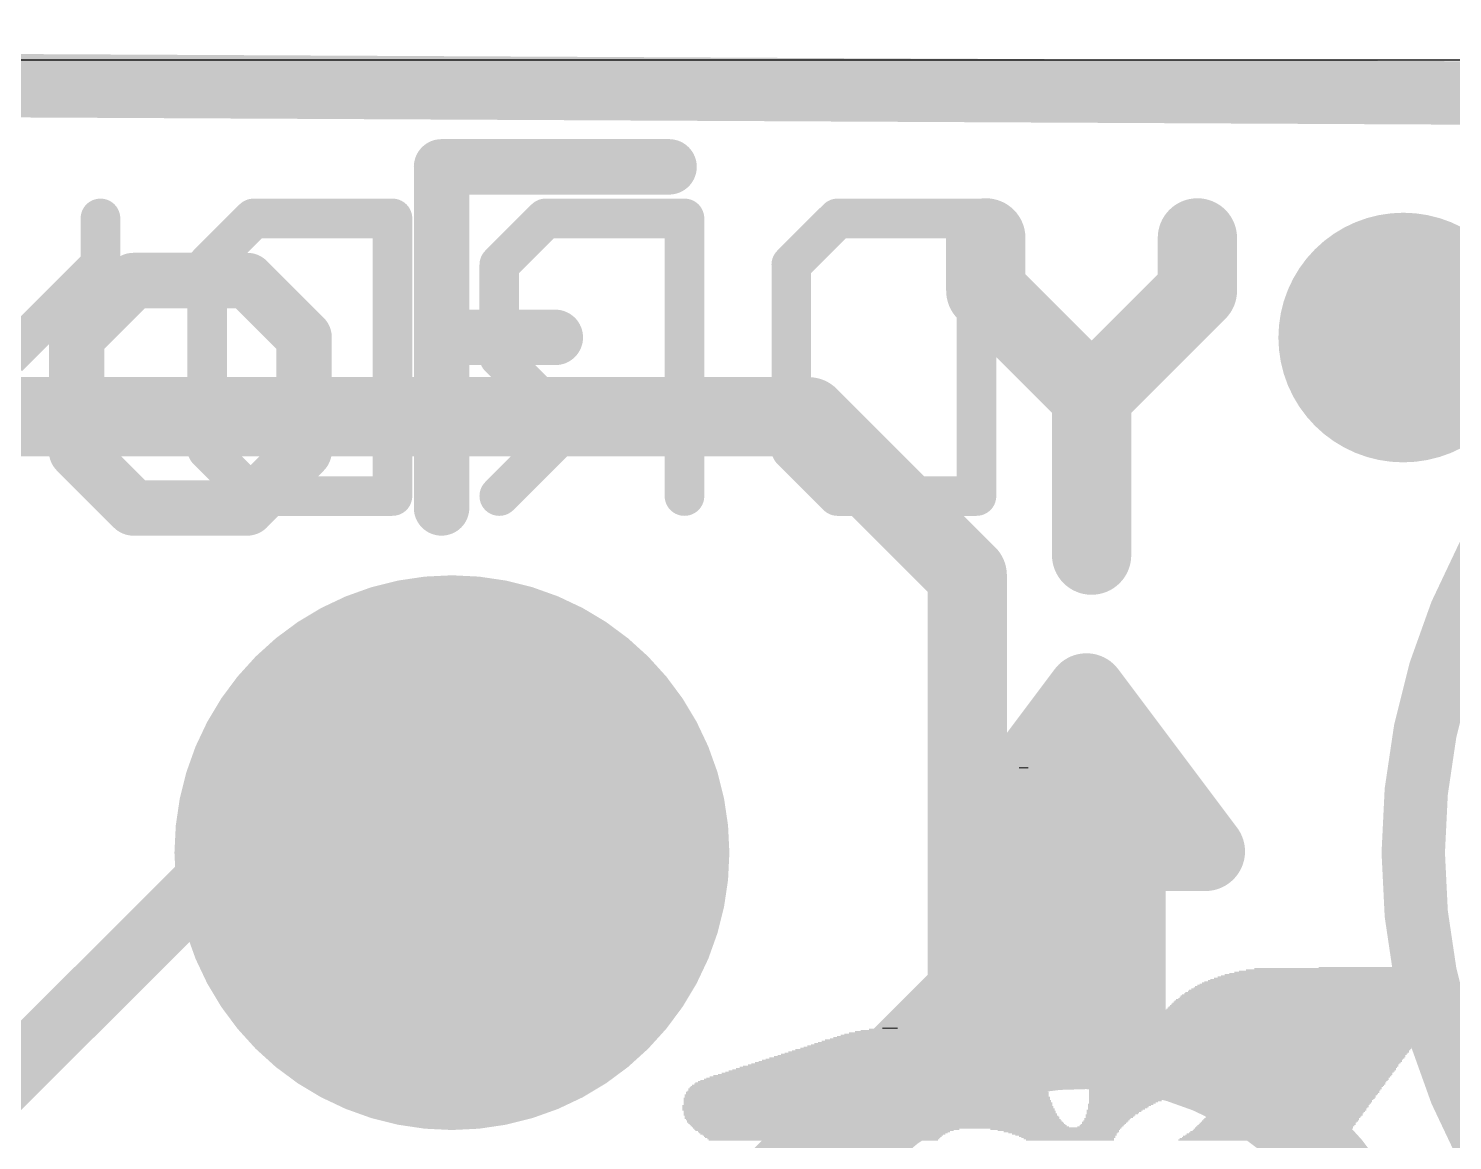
# Model space of a CAD drawing. Extents: x -0.1 to 25.5, y -0.1 to 17.9.
# Drawn here: x 16.423 to 20.986, y 14.317 to 17.882 of the extents above; entities that cross this region are included whole.
import ezdxf

# ---------------------------------------------------------------- set-up
doc = ezdxf.new("R2010")
doc.units = 0
for name, color, linetype in [('1', 12, 'CONTINUOUS'), ('16', 5, 'CONTINUOUS'), ('17', 110, 'CONTINUOUS'), ('18', 110, 'CONTINUOUS'), ('20', 53, 'CONTINUOUS'), ('21', 40, 'CONTINUOUS'), ('22', 6, 'CONTINUOUS')]:
    doc.layers.add(name, color=color, linetype=linetype)

# ---------------------------------------------------------------- blocks, each defined once
blk = doc.blocks.new('ROUNDP')
at = {"const_width": 0.5}
blk.add_lwpolyline([(0, -0.25, 1), (0, 0.25, 1), (0, -0.25)], format="xyb", dxfattribs=at)
blk = doc.blocks.new('RECT')
blk.add_solid([(-0.5, -0.5), (0.5, -0.5), (-0.5, 0.5), (0.5, 0.5)])
blk = doc.blocks.new('ROUNDV')
at = {"const_width": 0.5}
blk.add_lwpolyline([(0, -0.25, 1), (0, 0.25, 1), (0, -0.25)], format="xyb", dxfattribs=at)

msp = doc.modelspace()

# ---------------------------------------------------------------- linework, layer by layer
at = {"layer": '1'}
for points, const_width in [([(0, 17.78), (25.4, 17.653)], 0.2032), ([(18.923, 16.637), (6.731, 16.637)], 0.254), ([(19.431, 16.129), (18.923, 16.637)], 0.254), ([(19.431, 14.7955), (19.431, 16.129)], 0.254), ([(17.0815, 15.24), (15.4502, 13.6087)], 0.2032), ([(17.0815, 15.24), (17.78, 15.24)], 0.2032), ([(17.9705, 13.335), (19.431, 14.7955)], 0.254)]:
    msp.add_lwpolyline(points, dxfattribs=dict(at, const_width=const_width))
for points, const_width in [([(18.9679, 16.6819, 1), (18.8781, 16.5921)], 0.127), ([(18.923, 16.5735, 1), (18.923, 16.7005)], 0.127), ([(19.4945, 16.129, 1), (19.3675, 16.129)], 0.127), ([(19.3861, 16.0841, 1), (19.4759, 16.1739)], 0.127), ([(17.0815, 15.2908, 1), (17.0815, 15.1892)], 0.1016), ([(17.1174, 15.2041, 1), (17.0456, 15.2759)], 0.1016), ([(17.78, 15.1892, 1), (17.78, 15.2908)], 0.1016), ([(19.4759, 14.7506, 1), (19.3861, 14.8404)], 0.127), ([(19.3675, 14.7955, 1), (19.4945, 14.7955)], 0.127)]:
    msp.add_lwpolyline(points, format="xyb", dxfattribs=dict(at, const_width=const_width))
at = {"layer": '16', "const_width": 0.2032}
msp.add_lwpolyline([(0, 17.78), (25.4, 17.653)], dxfattribs=at)
at = {"layer": '20'}
msp.add_line((22.86, 17.78), (2.54, 17.78), dxfattribs=at)
at = {"layer": '21'}
for points, const_width in [([(17.7469, 17.4825, 1), (17.7469, 17.3936)], 0.0889), ([(17.7913, 17.438, 1), (17.7024, 17.438)], 0.0889), ([(18.4756, 17.3936, 1), (18.4756, 17.4825)], 0.0889), ([(19.554, 17.2104, 1), (19.427, 17.2104)], 0.127), ([(20.2319, 17.2104, 1), (20.1049, 17.2104)], 0.127), ([(22.86, 13.24, 1), (22.86, 17.24, 1), (22.86, 13.24)], 0.2032), ([(16.7597, 17.1181, 1), (16.7597, 17.0292)], 0.0889), ([(16.7911, 17.0422, 1), (16.7282, 17.1051)], 0.0889), ([(17.1555, 17.1051, 1), (17.0926, 17.0422)], 0.0889), ([(17.124, 17.0292, 1), (17.124, 17.1181)], 0.0889), ([(19.5354, 17.0858, 1), (19.4456, 16.996)], 0.127), ([(20.2133, 16.996, 1), (20.1235, 17.0858)], 0.127), ([(19.427, 17.0409, 1), (19.554, 17.0409)], 0.127), ([(20.1049, 17.0409, 1), (20.2319, 17.0409)], 0.127), ([(16.6219, 16.8915, 1), (16.533, 16.8915)], 0.0889), ([(17.3507, 16.8915, 1), (17.2618, 16.8915)], 0.0889), ([(17.7469, 16.9359, 1), (17.7469, 16.847)], 0.0889), ([(18.1112, 16.847, 1), (18.1112, 16.9359)], 0.0889), ([(16.546, 16.9229, 1), (16.6089, 16.86)], 0.0889), ([(17.2748, 16.86, 1), (17.3377, 16.9229)], 0.0889), ([(19.893, 16.7019, 1), (19.766, 16.7019)], 0.127), ([(19.7846, 16.7468, 1), (19.8744, 16.657)], 0.127), ([(19.7846, 16.657, 1), (19.8744, 16.7468)], 0.127), ([(16.6089, 16.5585, 1), (16.546, 16.4957)], 0.0889), ([(17.3377, 16.4957, 1), (17.2748, 16.5585)], 0.0889), ([(16.533, 16.5271, 1), (16.6219, 16.5271)], 0.0889), ([(17.2618, 16.5271, 1), (17.3507, 16.5271)], 0.0889), ([(16.7597, 16.3894, 1), (16.7597, 16.3004)], 0.0889), ([(17.124, 16.3004, 1), (17.124, 16.3894)], 0.0889), ([(16.7282, 16.3135, 1), (16.7911, 16.3763)], 0.0889), ([(17.0926, 16.3763, 1), (17.1555, 16.3135)], 0.0889), ([(17.7024, 16.3449, 1), (17.7913, 16.3449)], 0.0889), ([(19.766, 16.1935, 1), (19.893, 16.1935)], 0.127), ([(19.8638, 15.7901, 1), (19.7622, 15.7139)], 0.127), ([(19.8638, 15.7139, 1), (19.7622, 15.7901)], 0.127), ([(19.81, 15.8115, 1), (19.81, 15.6845)], 0.127), ([(19.816, 15.6845, 1), (19.816, 15.8115)], 0.127), ([(19.6195, 15.5575, 1), (19.6195, 15.4305)], 0.127), ([(20.0065, 15.4305, 1), (20.0065, 15.5575)], 0.127), ([(19.432, 15.3075, 1), (19.432, 15.1805)], 0.127), ([(19.3812, 15.2821, 1), (19.4828, 15.2059)], 0.127), ([(19.7495, 15.244, 1), (19.6225, 15.244)], 0.127), ([(19.686, 15.3035, 1), (19.686, 15.1765)], 0.127), ([(19.686, 15.1805, 1), (19.686, 15.3075)], 0.127), ([(19.94, 15.3075, 1), (19.94, 15.1805)], 0.127), ([(20.0035, 15.244, 1), (19.8765, 15.244)], 0.127), ([(19.94, 15.1765, 1), (19.94, 15.3035)], 0.127), ([(20.1432, 15.2059, 1), (20.2448, 15.2821)], 0.127), ([(20.194, 15.1805, 1), (20.194, 15.3075)], 0.127), ([(19.686, 15.0495, 1), (19.686, 14.9225)], 0.127), ([(19.94, 14.9225, 1), (19.94, 15.0495)], 0.127), ([(19.686, 14.7955, 1), (19.686, 14.6685)], 0.127), ([(19.94, 14.6685, 1), (19.94, 14.7955)], 0.127), ([(19.813, 14.609, 0.4245), (18.797, 13.593)], 0.254), ([(19.686, 14.6725, 1), (19.686, 14.5455)], 0.127), ([(20.829, 13.593, 0.4142), (19.813, 14.609)], 0.254), ([(19.813, 14.6725, 1), (19.813, 14.5455)], 0.127), ([(19.8119, 14.5455, 1), (19.8141, 14.6725)], 0.127), ([(19.94, 14.5455, 1), (19.94, 14.6725)], 0.127), ([(19.6225, 14.609, 1), (19.7495, 14.609)], 0.127), ([(19.8765, 14.609, 1), (20.0035, 14.609)], 0.127)]:
    msp.add_lwpolyline(points, format="xyb", dxfattribs=dict(at, const_width=const_width))
for points, const_width in [([(17.7469, 16.3449), (17.7469, 17.438)], 0.1778), ([(17.7469, 17.438), (18.4756, 17.438)], 0.1778), ([(19.4905, 17.2104), (19.4905, 17.0409)], 0.254), ([(20.1684, 17.0409), (20.1684, 17.2104)], 0.254), ([(16.7597, 17.0737), (16.5775, 16.8915)], 0.1778), ([(17.124, 17.0737), (16.7597, 17.0737)], 0.1778), ([(17.3062, 16.8915), (17.124, 17.0737)], 0.1778), ([(19.4905, 17.0409), (19.8295, 16.7019)], 0.254), ([(19.8295, 16.7019), (20.1684, 17.0409)], 0.254), ([(16.5775, 16.8915), (16.5775, 16.5271)], 0.1778), ([(17.3062, 16.5271), (17.3062, 16.8915)], 0.1778), ([(17.7469, 16.8915), (18.1112, 16.8915)], 0.1778), ([(19.8295, 16.7019), (19.8295, 16.1935)], 0.254), ([(16.5775, 16.5271), (16.7597, 16.3449)], 0.1778), ([(17.124, 16.3449), (17.3062, 16.5271)], 0.1778), ([(16.7597, 16.3449), (17.124, 16.3449)], 0.1778), ([(19.432, 15.244), (19.813, 15.752)], 0.254), ([(19.813, 15.752), (20.194, 15.244)], 0.254), ([(19.81, 15.748), (19.816, 15.748)], 0.254), ([(19.6195, 15.494), (20.0065, 15.494)], 0.254), ([(19.686, 15.244), (19.432, 15.244)], 0.254), ([(19.686, 14.609), (19.686, 15.244)], 0.254), ([(19.686, 15.24), (19.94, 15.24)], 0.254), ([(20.194, 15.244), (19.94, 15.244)], 0.254), ([(19.94, 15.244), (19.94, 14.609)], 0.254), ([(19.686, 14.986), (19.94, 14.986)], 0.254), ([(19.686, 14.732), (19.94, 14.732)], 0.254), ([(19.94, 14.609), (19.686, 14.609)], 0.254)]:
    msp.add_lwpolyline(points, dxfattribs=dict(at, const_width=const_width))
at = {"layer": '22', "const_width": 0.127}
for points in [[(16.654, 17.2728), (16.654, 17.1245)], [(16.9963, 17.1245), (17.1446, 17.2728)], [(17.1446, 17.2728), (17.5895, 17.2728)], [(17.5895, 17.2728), (17.5895, 16.383)], [(18.0801, 17.2728), (17.9318, 17.1245)], [(18.525, 17.2728), (18.0801, 17.2728)], [(18.525, 16.383), (18.525, 17.2728)], [(18.8674, 17.1245), (19.0157, 17.2728)], [(19.0157, 17.2728), (19.4605, 17.2728)], [(19.4605, 17.2728), (19.4605, 16.383)], [(16.654, 17.1245), (16.3574, 16.8279)], [(16.9963, 16.5313), (16.9963, 17.1245)], [(17.9318, 17.1245), (17.9318, 16.8279)], [(18.8674, 16.5313), (18.8674, 17.1245)], [(17.9318, 16.8279), (18.0801, 16.6796)], [(18.2284, 16.6796), (17.9318, 16.383)], [(18.0801, 16.6796), (18.525, 16.6796)], [(17.1446, 16.383), (16.9963, 16.5313)], [(19.0157, 16.383), (18.8674, 16.5313)], [(17.5895, 16.383), (17.1446, 16.383)], [(19.4605, 16.383), (19.0157, 16.383)]]:
    msp.add_lwpolyline(points, dxfattribs=at)
at = {"layer": '22', "const_width": 0.0635}
for points in [[(16.6857, 17.2728, 1), (16.6222, 17.2728)], [(17.1446, 17.3045, 1), (17.1446, 17.241)], [(17.1671, 17.2503, 1), (17.1222, 17.2952)], [(17.6212, 17.2728, 1), (17.5578, 17.2728)], [(17.5895, 17.241, 1), (17.5895, 17.3045)], [(18.0801, 17.3045, 1), (18.0801, 17.241)], [(18.1026, 17.2503, 1), (18.0577, 17.2952)], [(18.5568, 17.2728, 1), (18.4933, 17.2728)], [(18.525, 17.241, 1), (18.525, 17.3045)], [(19.0157, 17.3045, 1), (19.0157, 17.241)], [(19.0381, 17.2503, 1), (18.9932, 17.2952)], [(19.4923, 17.2728, 1), (19.4288, 17.2728)], [(19.4605, 17.241, 1), (19.4605, 17.3045)], [(16.6222, 17.1245, 1), (16.6857, 17.1245)], [(16.6764, 17.102, 1), (16.6315, 17.1469)], [(17.0281, 17.1245, 1), (16.9646, 17.1245)], [(16.9739, 17.1469, 1), (17.0188, 17.102)], [(17.9636, 17.1245, 1), (17.9001, 17.1245)], [(17.9094, 17.1469, 1), (17.9543, 17.102)], [(18.8991, 17.1245, 1), (18.8356, 17.1245)], [(18.8449, 17.1469, 1), (18.8898, 17.102)], [(17.9543, 16.8503, 1), (17.9094, 16.8054)], [(17.9001, 16.8279, 1), (17.9636, 16.8279)], [(18.0801, 16.7113, 1), (18.0801, 16.6478)], [(18.0577, 16.6571, 1), (18.1026, 16.702)], [(18.2509, 16.6571, 1), (18.206, 16.702)], [(18.525, 16.6478, 1), (18.525, 16.7113)], [(17.0188, 16.5537, 1), (16.9739, 16.5088)], [(16.9646, 16.5313, 1), (17.0281, 16.5313)], [(18.8898, 16.5537, 1), (18.8449, 16.5088)], [(18.8356, 16.5313, 1), (18.8991, 16.5313)], [(17.1446, 16.4147, 1), (17.1446, 16.3513)], [(17.1222, 16.3605, 1), (17.1671, 16.4055)], [(17.5895, 16.3513, 1), (17.5895, 16.4147)], [(17.9094, 16.4055, 1), (17.9543, 16.3605)], [(19.0157, 16.4147, 1), (19.0157, 16.3513)], [(18.9932, 16.3605, 1), (19.0381, 16.4055)], [(19.4605, 16.3513, 1), (19.4605, 16.4147)], [(17.5578, 16.383, 1), (17.6212, 16.383)], [(18.4933, 16.383, 1), (18.5568, 16.383)], [(19.4288, 16.383, 1), (19.4923, 16.383)]]:
    msp.add_lwpolyline(points, format="xyb", dxfattribs=at)

# ---------------------------------------------------------------- block references
at = {"layer": '17', "xscale": 1.778, "yscale": 1.778, "rotation": 90}
msp.add_blockref('ROUNDP', (17.78, 15.24), dxfattribs=at)
msp.add_blockref('ROUNDP', (17.78, 15.24), dxfattribs=at)
at = {"layer": '18', "xscale": 0.8001, "yscale": 0.8001}
msp.add_blockref('ROUNDV', (20.828, 16.891), dxfattribs=at)
msp.add_blockref('ROUNDV', (20.828, 16.891), dxfattribs=at)
at = {"layer": '22', "rotation": 180}
for p, xscale, yscale in [((19.612, 15.5118), 0.0305, 0.0038), ((19.6082, 15.4661), 0.16, 0.0038), ((19.6082, 15.4699), 0.1524, 0.0038), ((19.6082, 15.4775), 0.1448, 0.0038), ((19.6082, 15.4737), 0.1448, 0.0038), ((19.6082, 15.4813), 0.1371, 0.0038), ((19.6082, 15.4851), 0.1295, 0.0038), ((19.6082, 15.4889), 0.1219, 0.0038), ((19.6082, 15.4927), 0.1143, 0.0038), ((19.6062, 15.4965), 0.1029, 0.0038), ((19.6082, 15.5004), 0.0915, 0.0039), ((19.6082, 15.5042), 0.0762, 0.0038), ((19.6082, 15.508), 0.0609, 0.0038), ((19.6138, 15.428), 0.2019, 0.0038), ((19.6158, 15.4242), 0.2058, 0.0039), ((19.6177, 15.4203), 0.2096, 0.0038), ((19.612, 15.4394), 0.1905, 0.0038), ((19.6138, 15.4356), 0.1943, 0.0038), ((19.6158, 15.4318), 0.1981, 0.0038), ((19.6138, 15.4432), 0.1867, 0.0038), ((19.612, 15.447), 0.1829, 0.0038), ((19.6101, 15.4584), 0.1715, 0.0038), ((19.6101, 15.4546), 0.1715, 0.0038), ((19.612, 15.4508), 0.1753, 0.0038), ((19.6101, 15.4623), 0.1638, 0.0039), ((19.6234, 15.3822), 0.2514, 0.0038), ((19.6253, 15.3784), 0.2552, 0.0038), ((19.6273, 15.3746), 0.2591, 0.0038), ((19.6215, 15.3937), 0.24, 0.0038), ((19.6234, 15.3899), 0.2438, 0.0038), ((19.6234, 15.3861), 0.2438, 0.0039), ((19.6196, 15.4051), 0.2286, 0.0038), ((19.6196, 15.4013), 0.2286, 0.0038), ((19.6215, 15.3975), 0.2324, 0.0038), ((19.6177, 15.4165), 0.2172, 0.0038), ((19.6177, 15.4127), 0.2172, 0.0038), ((19.6196, 15.4089), 0.221, 0.0038), ((19.6329, 15.3327), 0.301, 0.0038), ((19.6348, 15.3289), 0.3048, 0.0038), ((19.631, 15.3441), 0.2896, 0.0038), ((19.6329, 15.3403), 0.2934, 0.0038), ((19.6348, 15.3365), 0.2972, 0.0038), ((19.6291, 15.3556), 0.2781, 0.0038), ((19.6311, 15.3518), 0.2819, 0.0038), ((19.633, 15.348), 0.2857, 0.0039), ((19.6254, 15.3708), 0.2629, 0.0038), ((19.6291, 15.3632), 0.2705, 0.0038), ((19.6291, 15.3594), 0.2705, 0.0038), ((19.6273, 15.367), 0.2667, 0.0038), ((19.6425, 15.287), 0.3505, 0.0038), ((19.6443, 15.2832), 0.3543, 0.0038), ((19.6406, 15.2984), 0.3391, 0.0038), ((19.6425, 15.2946), 0.3429, 0.0038), ((19.6425, 15.2908), 0.3429, 0.0038), ((19.6387, 15.3099), 0.3277, 0.0039), ((19.6387, 15.306), 0.3277, 0.0038), ((19.6406, 15.3022), 0.3315, 0.0038), ((19.6367, 15.3213), 0.3163, 0.0038), ((19.6367, 15.3175), 0.3163, 0.0038), ((19.6387, 15.3137), 0.3201, 0.0038), ((19.6367, 15.3251), 0.3086, 0.0038), ((19.652, 15.2375), 0.4, 0.0038), ((19.6501, 15.2489), 0.3886, 0.0038), ((19.652, 15.2451), 0.3924, 0.0038), ((19.6539, 15.2413), 0.3962, 0.0038), ((19.6463, 15.2641), 0.3734, 0.0038), ((19.6482, 15.2603), 0.3772, 0.0038), ((19.6501, 15.2565), 0.381, 0.0038), ((19.6501, 15.2527), 0.381, 0.0038), ((19.6443, 15.2756), 0.3619, 0.0038), ((19.6482, 15.2679), 0.3696, 0.0038), ((19.6463, 15.2718), 0.3657, 0.0039), ((19.6443, 15.2794), 0.3543, 0.0038), ((19.6615, 15.1917), 0.4496, 0.0038), ((19.6596, 15.2032), 0.4382, 0.0038), ((19.6615, 15.1994), 0.442, 0.0038), ((19.6615, 15.1956), 0.442, 0.0039), ((19.6577, 15.2146), 0.4268, 0.0038), ((19.6577, 15.2108), 0.4268, 0.0038), ((19.6596, 15.207), 0.4306, 0.0038), ((19.6558, 15.226), 0.4153, 0.0038), ((19.6558, 15.2222), 0.4153, 0.0038), ((19.6577, 15.2184), 0.4191, 0.0038), ((19.6539, 15.2337), 0.4038, 0.0039), ((19.6558, 15.2298), 0.4076, 0.0038), ((19.6711, 15.1498), 0.4915, 0.0038), ((19.673, 15.146), 0.4953, 0.0038), ((19.6692, 15.1536), 0.4877, 0.0038), ((19.6653, 15.1689), 0.4724, 0.0038), ((19.6672, 15.1651), 0.4762, 0.0038), ((19.6692, 15.1613), 0.4801, 0.0038), ((19.6692, 15.1575), 0.4801, 0.0039), ((19.6634, 15.1803), 0.461, 0.0038), ((19.6653, 15.1765), 0.4648, 0.0038), ((19.6672, 15.1727), 0.4686, 0.0038), ((19.6634, 15.1879), 0.4534, 0.0038), ((19.6634, 15.1841), 0.4534, 0.0038), ((19.6787, 15.1079), 0.5373, 0.0038), ((19.6806, 15.1041), 0.5411, 0.0038), ((19.6806, 15.1003), 0.5411, 0.0038), ((19.6768, 15.1194), 0.5257, 0.0039), ((19.6768, 15.1155), 0.5257, 0.0038), ((19.6787, 15.1117), 0.5295, 0.0038), ((19.673, 15.1308), 0.5105, 0.0038), ((19.6748, 15.127), 0.5143, 0.0038), ((19.6768, 15.1232), 0.5181, 0.0038), ((19.6711, 15.1422), 0.4991, 0.0038), ((19.673, 15.1384), 0.5029, 0.0038), ((19.6748, 15.1346), 0.5067, 0.0038), ((19.6863, 15.0622), 0.5829, 0.0038), ((19.6863, 15.0584), 0.5829, 0.0038), ((19.6882, 15.0546), 0.5867, 0.0038), ((19.6844, 15.0736), 0.5715, 0.0038), ((19.6844, 15.0698), 0.5715, 0.0038), ((19.6863, 15.066), 0.5753, 0.0038), ((19.6824, 15.0851), 0.5601, 0.0038), ((19.6844, 15.0813), 0.5639, 0.0039), ((19.6844, 15.0774), 0.5639, 0.0038), ((19.6806, 15.0965), 0.5487, 0.0038), ((19.6824, 15.0927), 0.5525, 0.0038), ((19.6824, 15.0889), 0.5525, 0.0038), ((19.6901, 15.0127), 0.621, 0.0038), ((19.692, 15.0089), 0.6248, 0.0038), ((19.6901, 15.0241), 0.6134, 0.0038), ((19.6901, 15.0203), 0.6134, 0.0038), ((19.692, 15.0165), 0.6172, 0.0038), ((19.6882, 15.0355), 0.602, 0.0038), ((19.6901, 15.0317), 0.6058, 0.0038), ((19.6901, 15.0279), 0.6058, 0.0038), ((19.6882, 15.047), 0.5944, 0.0038), ((19.6882, 15.0432), 0.5944, 0.0039), ((19.6901, 15.0393), 0.5982, 0.0038), ((19.6882, 15.0508), 0.5867, 0.0038), ((19.6939, 14.9708), 0.6515, 0.0038), ((19.6939, 14.967), 0.6515, 0.0039), ((19.6939, 14.9631), 0.6515, 0.0038), ((19.6939, 14.9822), 0.6439, 0.0038), ((19.6939, 14.9784), 0.6439, 0.0038), ((19.6939, 14.9746), 0.6439, 0.0038), ((19.692, 14.986), 0.6401, 0.0038), ((19.692, 15.0012), 0.6324, 0.0038), ((19.692, 14.9974), 0.6324, 0.0038), ((19.692, 14.9936), 0.6324, 0.0038), ((19.6939, 14.9898), 0.6362, 0.0038), ((19.692, 15.0051), 0.6248, 0.0039), ((19.6958, 14.9327), 0.6706, 0.0038), ((19.6958, 14.9289), 0.6706, 0.0039), ((19.6958, 14.925), 0.6706, 0.0038), ((19.6977, 14.9212), 0.6744, 0.0038), ((19.6977, 14.9174), 0.6744, 0.0038), ((19.6939, 14.9517), 0.6592, 0.0038), ((19.6958, 14.9479), 0.663, 0.0038), ((19.6958, 14.9441), 0.663, 0.0038), ((19.6958, 14.9403), 0.663, 0.0038), ((19.6977, 14.9365), 0.6668, 0.0038), ((19.6958, 14.9593), 0.6554, 0.0038), ((19.6958, 14.9555), 0.6554, 0.0038), ((19.6977, 14.9022), 0.682, 0.0038), ((19.6977, 14.8984), 0.682, 0.0038), ((19.6977, 14.8946), 0.682, 0.0038), ((19.6977, 14.8908), 0.682, 0.0039), ((19.6996, 14.8869), 0.6858, 0.0038), ((19.6996, 14.8831), 0.6858, 0.0038), ((19.6996, 14.8793), 0.6858, 0.0038), ((19.6996, 14.8755), 0.6858, 0.0038), ((19.6996, 14.8717), 0.6858, 0.0038), ((19.6977, 14.9136), 0.6744, 0.0038), ((19.6977, 14.9098), 0.6744, 0.0038), ((19.6996, 14.906), 0.6782, 0.0038), ((20.7074, 14.8717), 0.3009, 0.0038), ((19.6996, 14.8679), 0.6858, 0.0038), ((19.6996, 14.8641), 0.6858, 0.0038), ((19.7015, 14.8603), 0.6896, 0.0038), ((19.7015, 14.8565), 0.6896, 0.0038), ((19.7015, 14.8527), 0.6896, 0.0039), ((19.7015, 14.8488), 0.6896, 0.0038), ((19.7015, 14.845), 0.6896, 0.0038), ((19.7015, 14.8412), 0.6896, 0.0038), ((19.7015, 14.8374), 0.6896, 0.0038), ((19.7015, 14.8336), 0.6896, 0.0038), ((19.7015, 14.8298), 0.6896, 0.0038), ((20.5702, 14.8298), 0.7354, 0.0038), ((20.574, 14.8336), 0.7278, 0.0038), ((20.5778, 14.8374), 0.7124, 0.0038), ((20.5816, 14.8412), 0.6972, 0.0038), ((20.5873, 14.845), 0.6858, 0.0038), ((20.5912, 14.8488), 0.6705, 0.0038), ((20.595, 14.8527), 0.6477, 0.0039), ((20.6007, 14.8565), 0.6287, 0.0038), ((20.6045, 14.8603), 0.6058, 0.0038), ((20.6121, 14.8641), 0.5754, 0.0038), ((20.6197, 14.8679), 0.5372, 0.0038), ((19.7015, 14.826), 0.6896, 0.0038), ((19.7015, 14.8222), 0.6896, 0.0038), ((19.7015, 14.8184), 0.6896, 0.0038), ((19.7015, 14.8146), 0.6896, 0.0039), ((19.7015, 14.8107), 0.6896, 0.0038), ((19.7015, 14.8069), 0.6896, 0.0038), ((19.7015, 14.8031), 0.6896, 0.0038), ((19.7015, 14.7993), 0.6896, 0.0038), ((19.7015, 14.7955), 0.6896, 0.0038), ((19.7034, 14.7917), 0.6858, 0.0038), ((19.7015, 14.7879), 0.682, 0.0038), ((19.7015, 14.7841), 0.682, 0.0038), ((20.5359, 14.7841), 0.8344, 0.0038), ((20.5397, 14.7879), 0.8268, 0.0038), ((20.5416, 14.7917), 0.823, 0.0038), ((20.5455, 14.7955), 0.8153, 0.0038), ((20.5474, 14.7993), 0.8115, 0.0038), ((20.5511, 14.8031), 0.8039, 0.0038), ((20.5531, 14.8069), 0.7925, 0.0038), ((20.555, 14.8107), 0.7887, 0.0038), ((20.5569, 14.8146), 0.7773, 0.0039), ((20.5607, 14.8184), 0.7696, 0.0038), ((20.5645, 14.8222), 0.762, 0.0038), ((20.5664, 14.826), 0.7506, 0.0038), ((19.7015, 14.7803), 0.682, 0.0038), ((19.7015, 14.7765), 0.682, 0.0039), ((19.7015, 14.7726), 0.682, 0.0038), ((19.7034, 14.7688), 0.6782, 0.0038), ((19.7034, 14.765), 0.6782, 0.0038), ((19.7015, 14.7612), 0.6744, 0.0038), ((19.7015, 14.7574), 0.6744, 0.0038), ((19.7015, 14.7536), 0.6744, 0.0038), ((19.7034, 14.7498), 0.6706, 0.0038), ((19.7034, 14.746), 0.6706, 0.0038), ((19.7015, 14.7422), 0.6668, 0.0038), ((19.7015, 14.7384), 0.6668, 0.0039), ((20.5054, 14.7384), 0.8725, 0.0039), ((20.5093, 14.7422), 0.8725, 0.0038), ((20.5112, 14.746), 0.8687, 0.0038), ((20.515, 14.7498), 0.8687, 0.0038), ((20.5169, 14.7536), 0.8649, 0.0038), ((20.5188, 14.7574), 0.8611, 0.0038), ((20.5226, 14.7612), 0.8611, 0.0038), ((20.5245, 14.765), 0.8573, 0.0038), ((20.5264, 14.7688), 0.8534, 0.0038), ((20.5302, 14.7726), 0.8458, 0.0038), ((20.5321, 14.7765), 0.842, 0.0039), ((20.5359, 14.7803), 0.842, 0.0038), ((19.7034, 14.7345), 0.663, 0.0038), ((19.7015, 14.7307), 0.6592, 0.0038), ((19.7015, 14.7269), 0.6592, 0.0038), ((19.7015, 14.7231), 0.6592, 0.0038), ((19.7035, 14.7193), 0.6553, 0.0038), ((19.7016, 14.7155), 0.6515, 0.0038), ((19.7016, 14.7117), 0.6515, 0.0038), ((19.7035, 14.7079), 0.6477, 0.0038), ((19.7016, 14.7041), 0.6439, 0.0038), ((19.7035, 14.7003), 0.6401, 0.0039), ((19.7035, 14.6964), 0.6401, 0.0038), ((19.5472, 14.6926), 0.3276, 0.0038), ((19.8805, 14.6926), 0.2781, 0.0038), ((20.4749, 14.6964), 0.8801, 0.0038), ((20.4731, 14.6926), 0.8763, 0.0038), ((20.4788, 14.7003), 0.8801, 0.0039), ((20.4807, 14.7041), 0.8763, 0.0038), ((20.4864, 14.7117), 0.8801, 0.0038), ((20.4845, 14.7079), 0.8763, 0.0038), ((20.4883, 14.7155), 0.8763, 0.0038), ((20.4921, 14.7193), 0.8763, 0.0038), ((20.4959, 14.7269), 0.8763, 0.0038), ((20.4959, 14.7231), 0.8763, 0.0038), ((20.4998, 14.7307), 0.8763, 0.0038), ((20.5036, 14.7345), 0.8763, 0.0038), ((19.1739, 14.6469), 0.3429, 0.0038), ((19.1738, 14.6507), 0.32, 0.0038), ((19.1757, 14.6545), 0.301, 0.0038), ((19.1758, 14.6583), 0.2781, 0.0038), ((19.1758, 14.6622), 0.2477, 0.0039), ((19.1796, 14.666), 0.2171, 0.0038), ((19.1796, 14.6698), 0.1791, 0.0038), ((19.1815, 14.6736), 0.1295, 0.0038), ((19.1834, 14.6774), 0.0495, 0.0038), ((19.5472, 14.6888), 0.32, 0.0038), ((19.5453, 14.685), 0.3162, 0.0038), ((19.5453, 14.6812), 0.3086, 0.0038), ((19.5434, 14.6774), 0.3048, 0.0038), ((19.5453, 14.6736), 0.301, 0.0038), ((19.5434, 14.6698), 0.2972, 0.0038), ((19.5453, 14.666), 0.2934, 0.0038), ((19.5434, 14.6622), 0.2896, 0.0039), ((19.5453, 14.6583), 0.2858, 0.0038), ((19.5453, 14.6545), 0.2858, 0.0038), ((19.5453, 14.6507), 0.2782, 0.0038), ((19.5453, 14.6469), 0.2782, 0.0038), ((19.8844, 14.6888), 0.2705, 0.0038), ((19.8844, 14.685), 0.2629, 0.0038), ((19.8863, 14.6812), 0.259, 0.0038), ((19.8882, 14.6774), 0.2552, 0.0038), ((19.8882, 14.6736), 0.2476, 0.0038), ((19.8901, 14.6698), 0.2438, 0.0038), ((19.892, 14.666), 0.24, 0.0038), ((19.8901, 14.6622), 0.2362, 0.0039), ((19.892, 14.6583), 0.2324, 0.0038), ((19.892, 14.6545), 0.2248, 0.0038), ((20.3301, 14.6507), 1.1011, 0.0038), ((20.3301, 14.6469), 1.0935, 0.0038), ((20.4464, 14.6545), 0.8763, 0.0038), ((20.4502, 14.6622), 0.8763, 0.0039), ((20.4502, 14.6583), 0.8763, 0.0038), ((20.454, 14.666), 0.8763, 0.0038), ((20.4578, 14.6736), 0.8763, 0.0038), ((20.4578, 14.6698), 0.8763, 0.0038), ((20.4617, 14.6774), 0.8763, 0.0038), ((20.4673, 14.685), 0.8801, 0.0038), ((20.4655, 14.6812), 0.8763, 0.0038), ((20.4693, 14.6888), 0.8763, 0.0038), ((19.1395, 14.6012), 0.5639, 0.0038), ((19.1434, 14.605), 0.5487, 0.0038), ((19.1453, 14.6088), 0.5295, 0.0038), ((19.151, 14.6126), 0.5105, 0.0038), ((19.1529, 14.6164), 0.4915, 0.0038), ((19.1567, 14.6202), 0.4762, 0.0038), ((19.1586, 14.6241), 0.4572, 0.0039), ((19.1624, 14.6279), 0.442, 0.0038), ((19.1643, 14.6317), 0.423, 0.0038), ((19.1662, 14.6355), 0.4038, 0.0038), ((19.1681, 14.6393), 0.3848, 0.0038), ((19.1719, 14.6431), 0.362, 0.0038), ((19.5472, 14.6431), 0.2744, 0.0038), ((19.5473, 14.6393), 0.2667, 0.0038), ((19.5473, 14.6355), 0.2667, 0.0038), ((19.5492, 14.6317), 0.2629, 0.0038), ((19.5511, 14.6279), 0.2591, 0.0038), ((19.5511, 14.6241), 0.2591, 0.0039), ((19.5529, 14.6202), 0.2553, 0.0038), ((19.5529, 14.6164), 0.2476, 0.0038), ((19.5548, 14.6126), 0.2438, 0.0038), ((19.5548, 14.6088), 0.2438, 0.0038), ((19.5567, 14.605), 0.24, 0.0038), ((19.5586, 14.6012), 0.2362, 0.0038), ((20.3301, 14.6431), 1.0935, 0.0038), ((20.3301, 14.6393), 1.0859, 0.0038), ((20.3283, 14.6355), 1.0821, 0.0038), ((20.3283, 14.6317), 1.0745, 0.0038), ((20.3283, 14.6279), 1.0745, 0.0038), ((20.3283, 14.6241), 1.0668, 0.0039), ((20.3264, 14.6202), 1.0629, 0.0038), ((20.3245, 14.6164), 1.0591, 0.0038), ((20.3264, 14.6126), 1.0553, 0.0038), ((20.3245, 14.6088), 1.0515, 0.0038), ((20.3245, 14.605), 1.0439, 0.0038), ((20.3245, 14.6012), 1.0439, 0.0038), ((19.1948, 14.5555), 0.9639, 0.0038), ((19.2024, 14.5593), 0.9486, 0.0038), ((19.2081, 14.5631), 0.9372, 0.0038), ((19.1072, 14.5669), 0.7125, 0.0038), ((19.111, 14.5707), 0.6973, 0.0038), ((19.1148, 14.5745), 0.682, 0.0038), ((19.1186, 14.5783), 0.6668, 0.0038), ((19.1205, 14.5821), 0.6477, 0.0038), ((19.1262, 14.586), 0.6286, 0.0039), ((19.13, 14.5898), 0.6134, 0.0038), ((19.1338, 14.5936), 0.5982, 0.0038), ((19.1358, 14.5974), 0.5791, 0.0038), ((19.5605, 14.5974), 0.2324, 0.0038), ((19.5605, 14.5936), 0.2324, 0.0038), ((19.5624, 14.5898), 0.2286, 0.0038), ((19.5644, 14.586), 0.2247, 0.0039), ((19.5663, 14.5821), 0.2209, 0.0038), ((19.5681, 14.5783), 0.2171, 0.0038), ((19.5681, 14.5745), 0.2171, 0.0038), ((19.5701, 14.5707), 0.2133, 0.0038), ((19.572, 14.5669), 0.2095, 0.0038), ((20.3225, 14.5974), 1.0401, 0.0038), ((20.3225, 14.5936), 1.0325, 0.0038), ((20.3207, 14.5898), 1.0287, 0.0038), ((20.3207, 14.586), 1.0287, 0.0039), ((20.3188, 14.5821), 1.0249, 0.0038), ((20.3149, 14.5669), 1.0096, 0.0038), ((20.3188, 14.5783), 1.0173, 0.0038), ((20.3169, 14.5745), 1.0135, 0.0038), ((20.3169, 14.5707), 1.0135, 0.0038), ((20.3149, 14.5631), 1.002, 0.0038), ((20.313, 14.5593), 0.9982, 0.0038), ((20.313, 14.5555), 0.9982, 0.0038), ((19.1282, 14.5098), 1.1049, 0.0039), ((19.1339, 14.5136), 1.0935, 0.0038), ((19.1377, 14.5174), 1.0859, 0.0038), ((19.1434, 14.5212), 1.0745, 0.0038), ((19.1491, 14.525), 1.063, 0.0038), ((19.1567, 14.5288), 1.0478, 0.0038), ((19.1624, 14.5326), 1.0364, 0.0038), ((19.1662, 14.5364), 1.021, 0.0038), ((19.1719, 14.5402), 1.0096, 0.0038), ((19.1776, 14.544), 0.9982, 0.0038), ((19.1834, 14.5479), 0.9867, 0.0039), ((19.1891, 14.5517), 0.9753, 0.0038), ((20.3111, 14.5517), 0.9944, 0.0038), ((20.3092, 14.5479), 0.9906, 0.0039), ((20.3111, 14.544), 0.9868, 0.0038), ((20.3092, 14.5402), 0.983, 0.0038), ((20.3073, 14.5364), 0.9792, 0.0038), ((20.3054, 14.5326), 0.9754, 0.0038), ((20.3054, 14.5288), 0.9754, 0.0038), ((20.3035, 14.525), 0.9716, 0.0038), ((20.3016, 14.5212), 0.9678, 0.0038), ((20.2996, 14.5098), 0.9563, 0.0039), ((20.3016, 14.5174), 0.9601, 0.0038), ((20.3016, 14.5136), 0.9601, 0.0038), ((19.109, 14.464), 1.1659, 0.0038), ((19.111, 14.4717), 1.1621, 0.0039), ((19.111, 14.4678), 1.1621, 0.0038), ((19.111, 14.4755), 1.1545, 0.0038), ((19.1129, 14.4831), 1.1506, 0.0038), ((19.1129, 14.4793), 1.1506, 0.0038), ((19.1148, 14.4869), 1.1468, 0.0038), ((19.1148, 14.4907), 1.1392, 0.0038), ((19.1167, 14.4945), 1.1354, 0.0038), ((19.1205, 14.4983), 1.1278, 0.0038), ((19.1224, 14.5021), 1.124, 0.0038), ((19.1262, 14.5059), 1.1164, 0.0038), ((20.2978, 14.5059), 0.9525, 0.0038), ((20.2959, 14.5021), 0.9487, 0.0038), ((20.2959, 14.4983), 0.9487, 0.0038), ((20.292, 14.4907), 0.9411, 0.0038), ((20.2902, 14.4869), 0.9373, 0.0038), ((20.2902, 14.4831), 0.9373, 0.0038), ((20.2883, 14.4793), 0.9335, 0.0038), ((19.9777, 14.4678), 0.3124, 0.0038), ((19.9663, 14.464), 0.2896, 0.0038), ((20.294, 14.4945), 0.9449, 0.0038), ((20.2864, 14.4755), 0.9297, 0.0038), ((20.2864, 14.4717), 0.9297, 0.0039), ((20.4617, 14.4678), 0.5715, 0.0038), ((20.4673, 14.464), 0.5524, 0.0038), ((19.1148, 14.4183), 1.1925, 0.0038), ((19.111, 14.4297), 1.1849, 0.0038), ((19.1129, 14.4259), 1.1887, 0.0038), ((19.1129, 14.4221), 1.1887, 0.0038), ((19.109, 14.4526), 1.1735, 0.0038), ((19.109, 14.4488), 1.1735, 0.0038), ((19.111, 14.445), 1.1773, 0.0038), ((19.111, 14.4412), 1.1773, 0.0038), ((19.1129, 14.4374), 1.1811, 0.0038), ((19.1129, 14.4336), 1.1811, 0.0039), ((19.109, 14.4602), 1.1659, 0.0038), ((19.111, 14.4564), 1.1697, 0.0038), ((19.9225, 14.4336), 0.2096, 0.0039), ((19.9186, 14.4297), 0.2019, 0.0038), ((19.9149, 14.4259), 0.1943, 0.0038), ((19.913, 14.4221), 0.1905, 0.0038), ((19.9092, 14.4183), 0.1829, 0.0038), ((19.953, 14.4564), 0.2629, 0.0038), ((19.9473, 14.4526), 0.2515, 0.0038), ((19.9415, 14.4488), 0.2401, 0.0038), ((19.9377, 14.445), 0.2324, 0.0038), ((19.932, 14.4412), 0.221, 0.0038), ((19.9282, 14.4374), 0.2134, 0.0038), ((19.9587, 14.4602), 0.2743, 0.0038), ((20.4692, 14.4602), 0.541, 0.0038), ((20.4711, 14.4564), 0.5372, 0.0038), ((20.4711, 14.4526), 0.5296, 0.0038), ((20.4692, 14.4488), 0.5258, 0.0038), ((20.4692, 14.445), 0.5182, 0.0038), ((20.4692, 14.4412), 0.5182, 0.0038), ((20.4673, 14.4374), 0.5144, 0.0038), ((20.4654, 14.4336), 0.5106, 0.0039), ((20.4635, 14.4297), 0.5068, 0.0038), ((20.4635, 14.4259), 0.5068, 0.0038), ((20.4616, 14.4221), 0.503, 0.0038), ((20.4597, 14.4183), 0.4992, 0.0038), ((19.1148, 14.4145), 1.1925, 0.0038), ((19.1186, 14.4107), 1.1925, 0.0038), ((19.1186, 14.4069), 1.1925, 0.0038), ((19.1205, 14.4031), 1.1964, 0.0038), ((19.1205, 14.3993), 1.1964, 0.0038), ((19.1243, 14.3955), 1.1964, 0.0039), ((19.1262, 14.3916), 1.2002, 0.0038), ((19.1262, 14.3878), 1.2002, 0.0038), ((19.13, 14.384), 1.2002, 0.0038), ((19.1338, 14.3802), 1.2002, 0.0038), ((19.1357, 14.3764), 1.204, 0.0038), ((19.1395, 14.3726), 1.2039, 0.0038), ((19.8711, 14.3764), 0.1447, 0.0038), ((19.8692, 14.3726), 0.1409, 0.0038), ((19.8749, 14.3802), 0.1448, 0.0038), ((19.8806, 14.3878), 0.1486, 0.0038), ((19.8787, 14.384), 0.1448, 0.0038), ((19.8901, 14.3993), 0.16, 0.0038), ((19.8882, 14.3955), 0.1562, 0.0039), ((19.8863, 14.3916), 0.1524, 0.0038), ((19.9034, 14.4145), 0.1791, 0.0038), ((19.9016, 14.4107), 0.1753, 0.0038), ((19.8977, 14.4069), 0.1676, 0.0038), ((19.8958, 14.4031), 0.1638, 0.0038), ((20.4255, 14.3726), 0.4991, 0.0038), ((20.4292, 14.3764), 0.4991, 0.0038), ((20.4331, 14.3802), 0.4991, 0.0038), ((20.4368, 14.384), 0.4991, 0.0038), ((20.4388, 14.3878), 0.4953, 0.0038), ((20.4444, 14.3955), 0.4991, 0.0039), ((20.4426, 14.3916), 0.4953, 0.0038), ((20.4483, 14.3993), 0.4991, 0.0038), ((20.452, 14.4069), 0.4991, 0.0038), ((20.4502, 14.4031), 0.4953, 0.0038), ((20.4578, 14.4145), 0.503, 0.0038), ((20.4559, 14.4107), 0.4991, 0.0038), ((19.1434, 14.3688), 1.2039, 0.0038), ((19.1471, 14.365), 1.2039, 0.0038), ((19.1529, 14.3612), 1.2078, 0.0038), ((19.2386, 14.3574), 1.3716, 0.0039), ((18.9814, 14.3535), 0.8496, 0.0038), ((18.9738, 14.3497), 0.8268, 0.0038), ((18.9719, 14.3459), 0.8078, 0.0038), ((18.97, 14.3421), 0.7963, 0.0038), ((18.9681, 14.3383), 0.7848, 0.0038), ((18.9681, 14.3345), 0.7696, 0.0038), ((18.9681, 14.3307), 0.762, 0.0038), ((18.9681, 14.3269), 0.7544, 0.0038), ((19.7129, 14.3535), 0.4153, 0.0038), ((19.7225, 14.3497), 0.3886, 0.0038), ((19.732, 14.3459), 0.3696, 0.0038), ((19.7377, 14.3421), 0.3506, 0.0038), ((19.7416, 14.3383), 0.3353, 0.0038), ((19.7473, 14.3345), 0.3239, 0.0038), ((19.751, 14.3307), 0.3086, 0.0038), ((19.7549, 14.3269), 0.3009, 0.0038), ((19.8558, 14.3612), 0.1448, 0.0038), ((19.8615, 14.365), 0.141, 0.0038), ((19.8653, 14.3688), 0.1409, 0.0038), ((20.3797, 14.3269), 0.522, 0.0038), ((20.3835, 14.3307), 0.522, 0.0038), ((20.3892, 14.3345), 0.5182, 0.0038), ((20.393, 14.3383), 0.5182, 0.0038), ((20.3969, 14.3421), 0.5105, 0.0038), ((20.4007, 14.3459), 0.5105, 0.0038), ((20.4063, 14.3497), 0.5067, 0.0038), ((20.4102, 14.3535), 0.5067, 0.0038), ((20.4139, 14.3574), 0.5067, 0.0039), ((20.4159, 14.3612), 0.5029, 0.0038), ((20.4197, 14.365), 0.503, 0.0038), ((20.4235, 14.3688), 0.503, 0.0038), ((18.97, 14.3231), 0.743, 0.0038), ((18.97, 14.3193), 0.7354, 0.0039), ((19.7568, 14.3231), 0.2895, 0.0038), ((19.7606, 14.3193), 0.2819, 0.0039), ((20.3702, 14.3193), 0.5258, 0.0039), ((20.374, 14.3231), 0.5258, 0.0038)]:
    msp.add_blockref('RECT', p, dxfattribs=dict(at, xscale=xscale, yscale=yscale))

doc.saveas('drawing.dxf')
